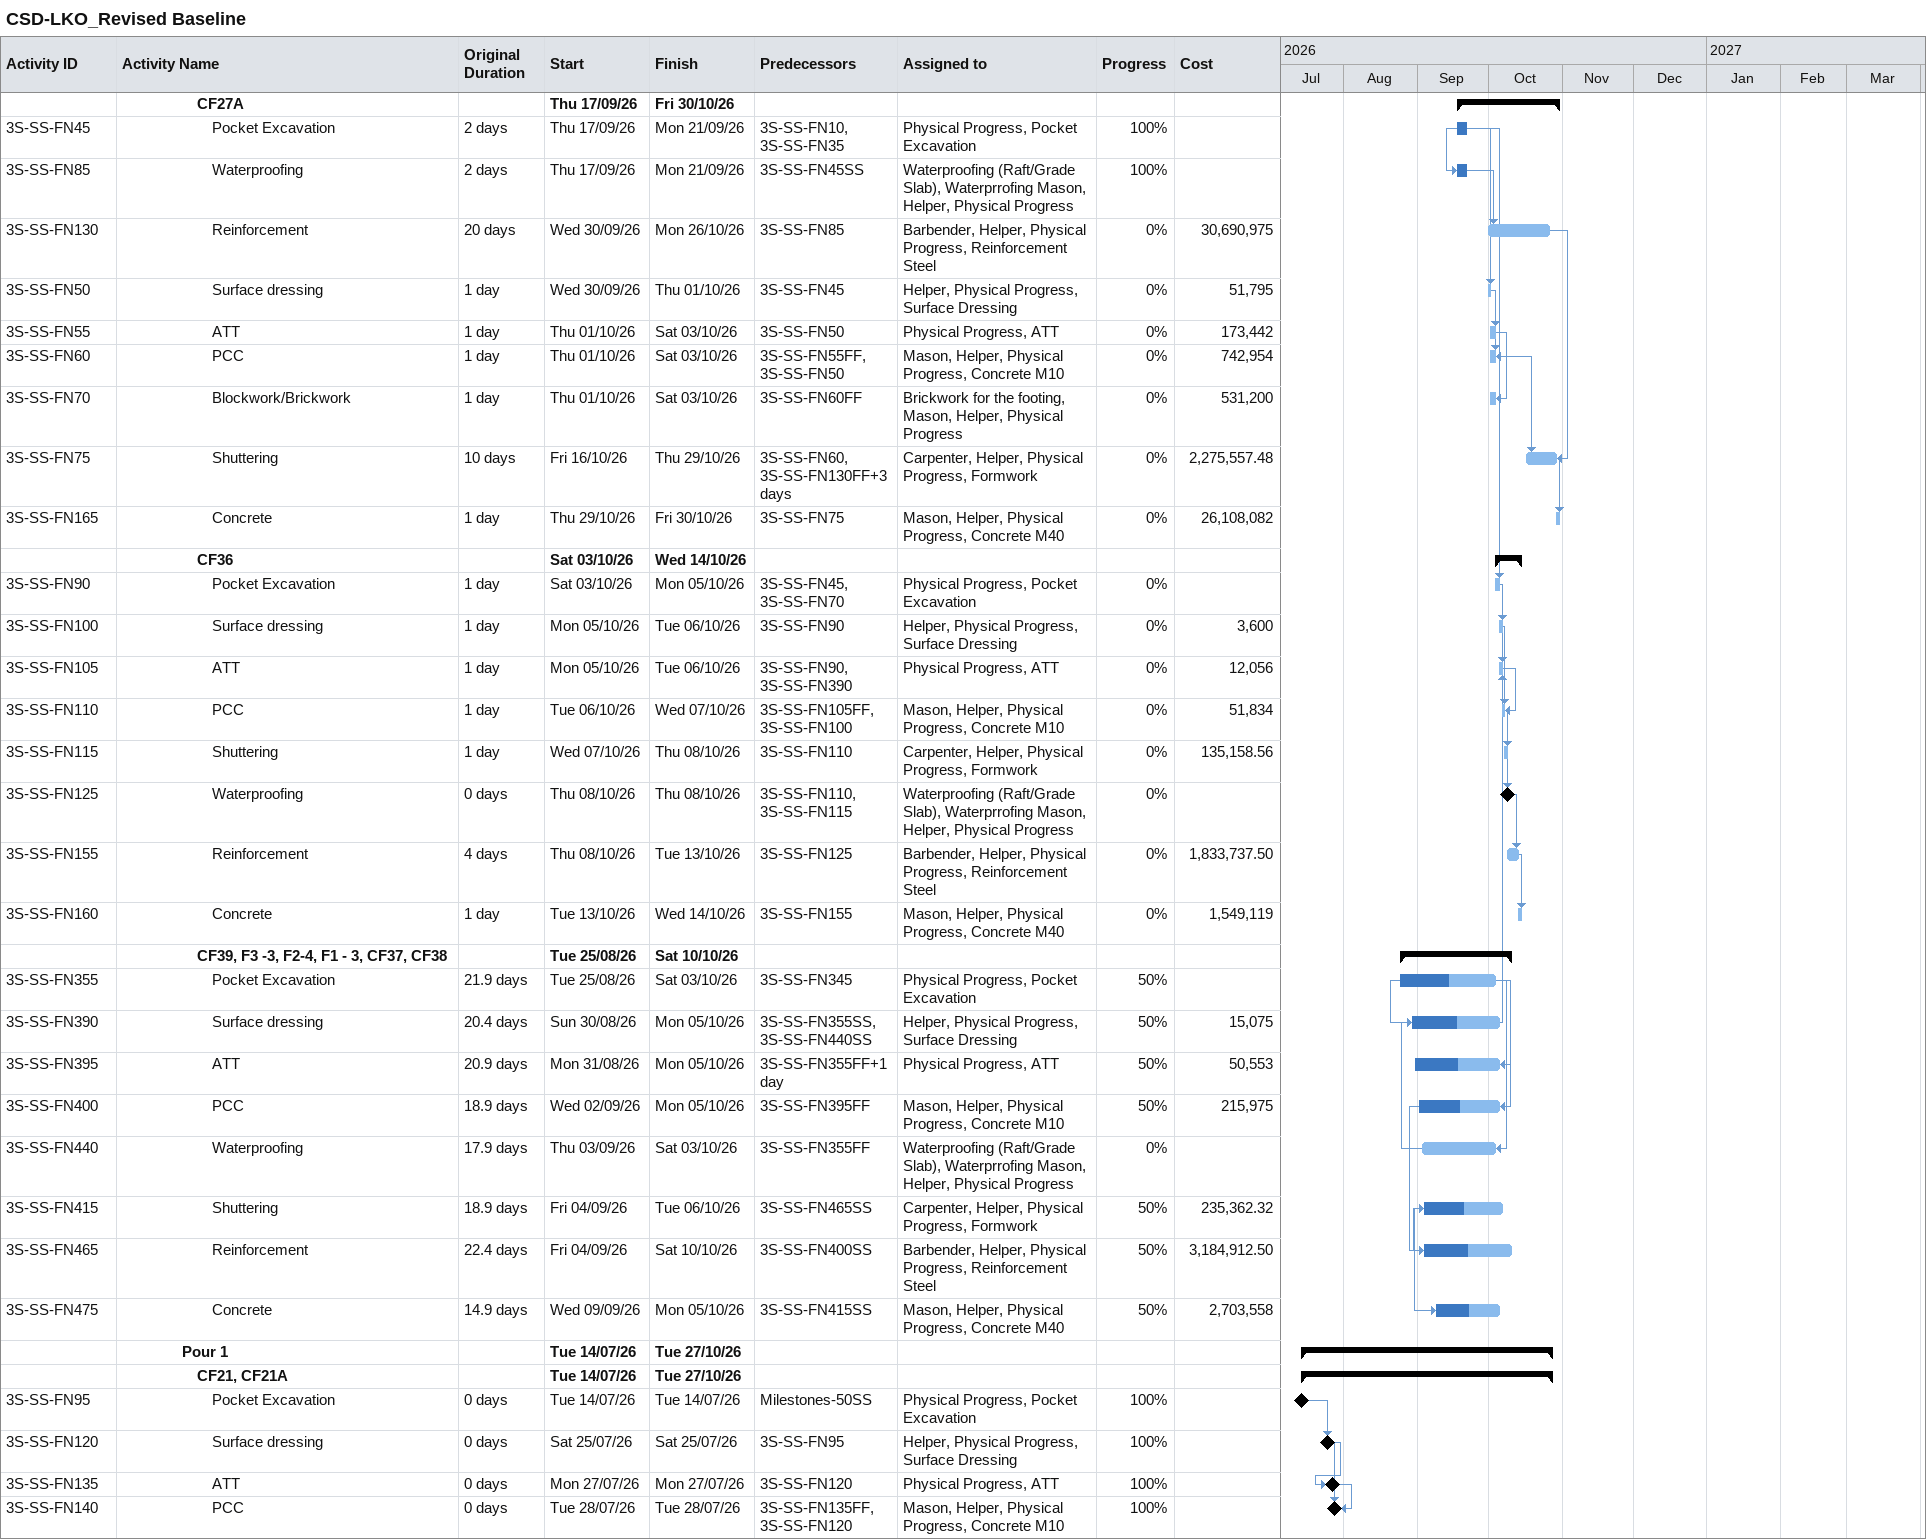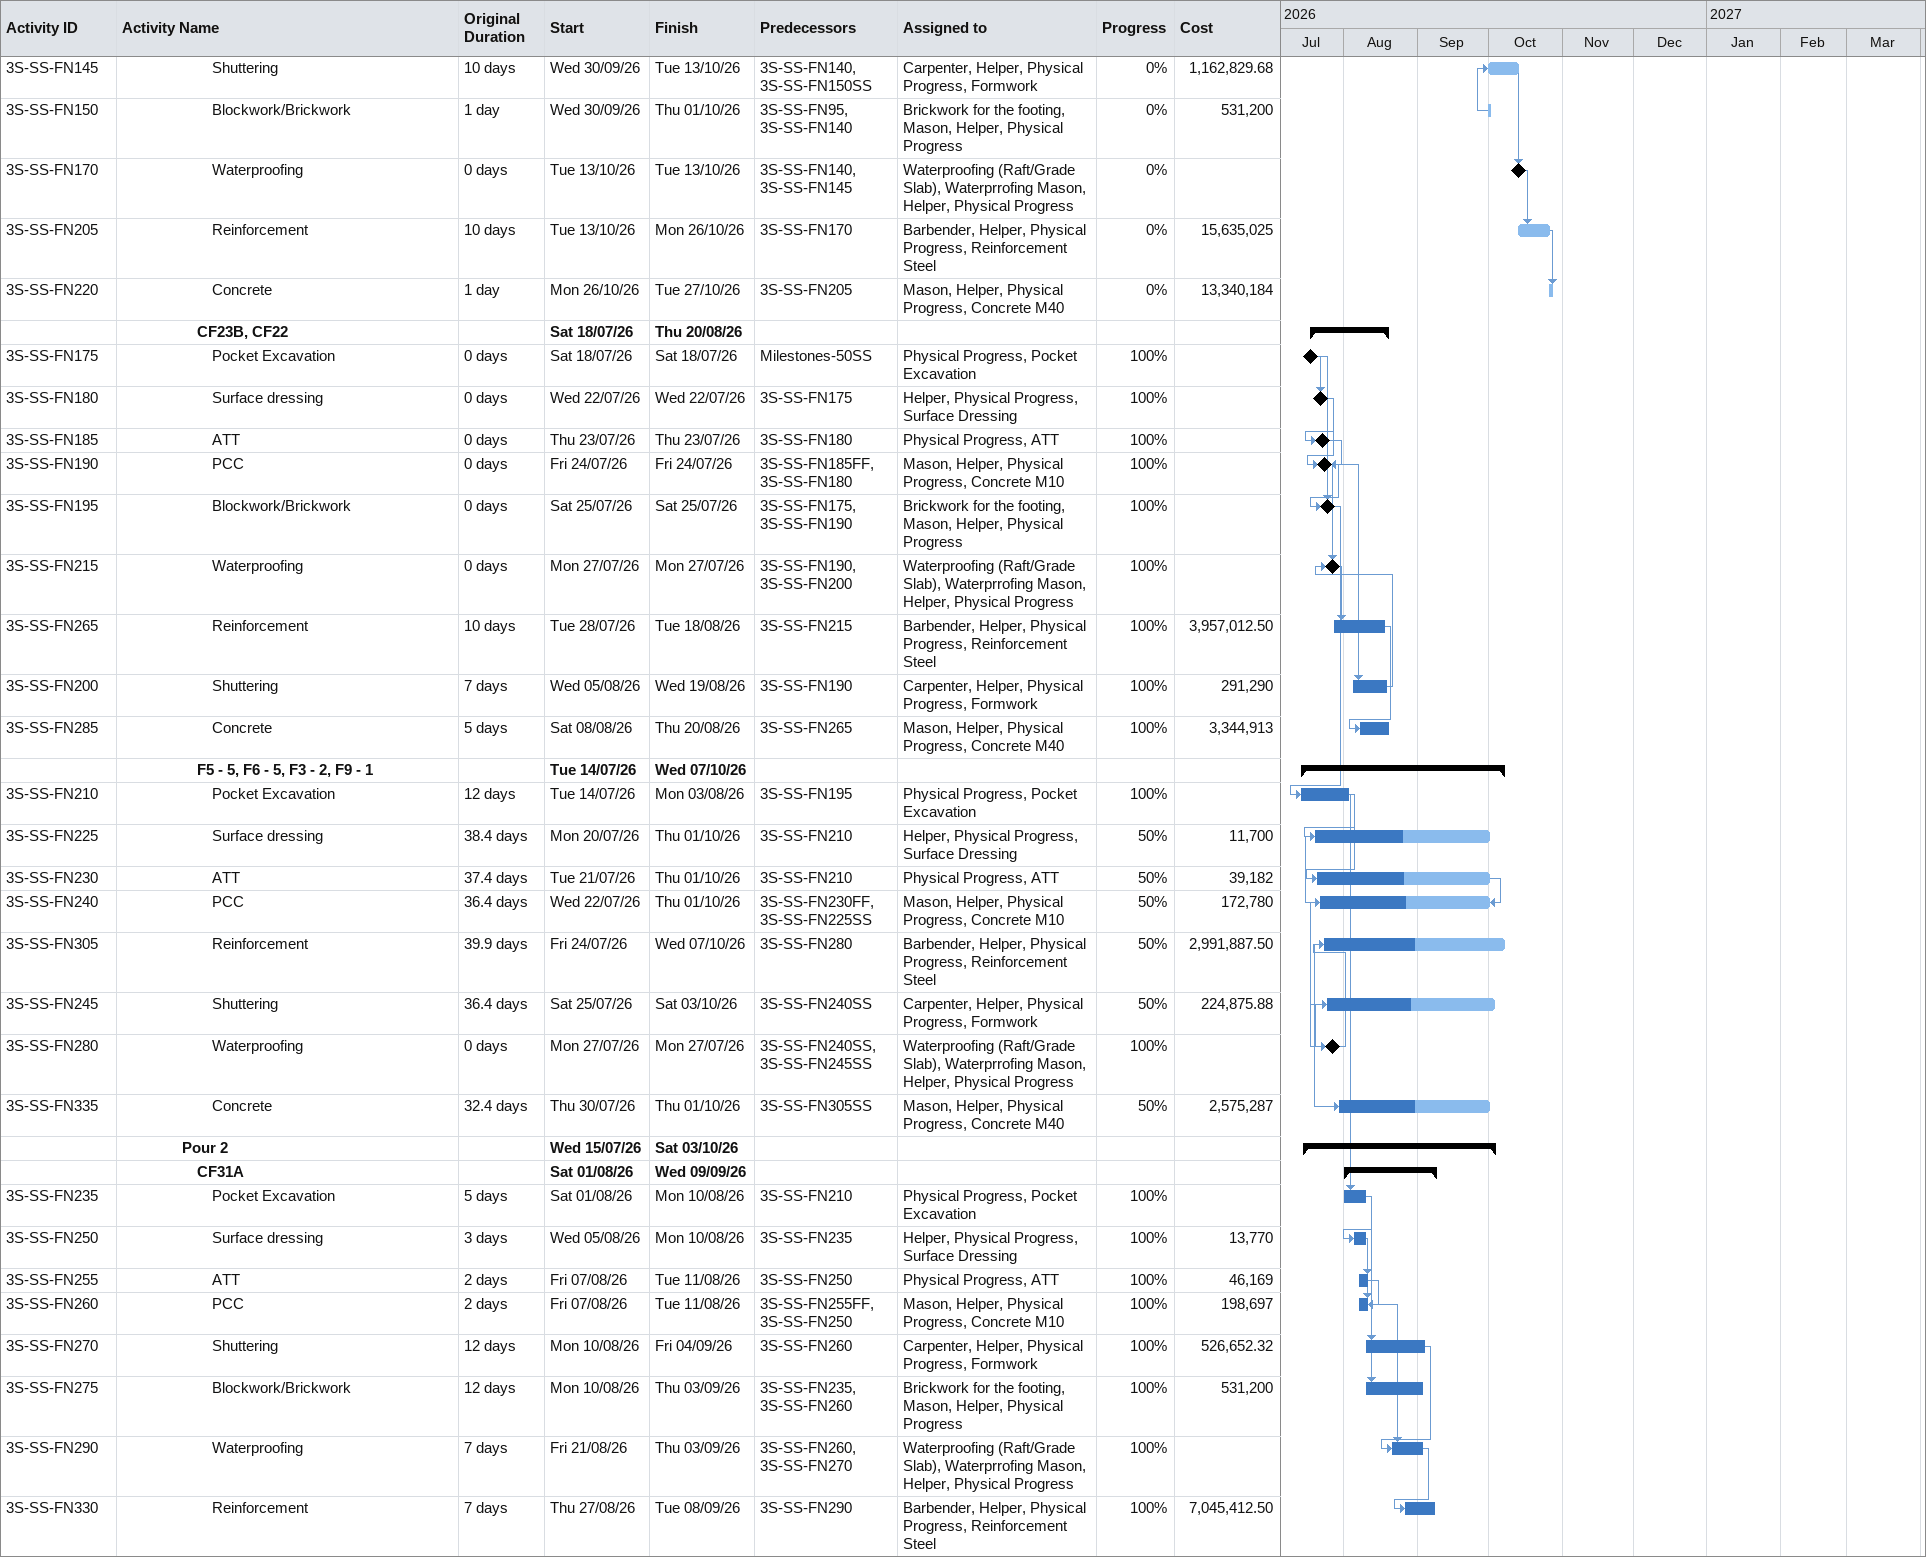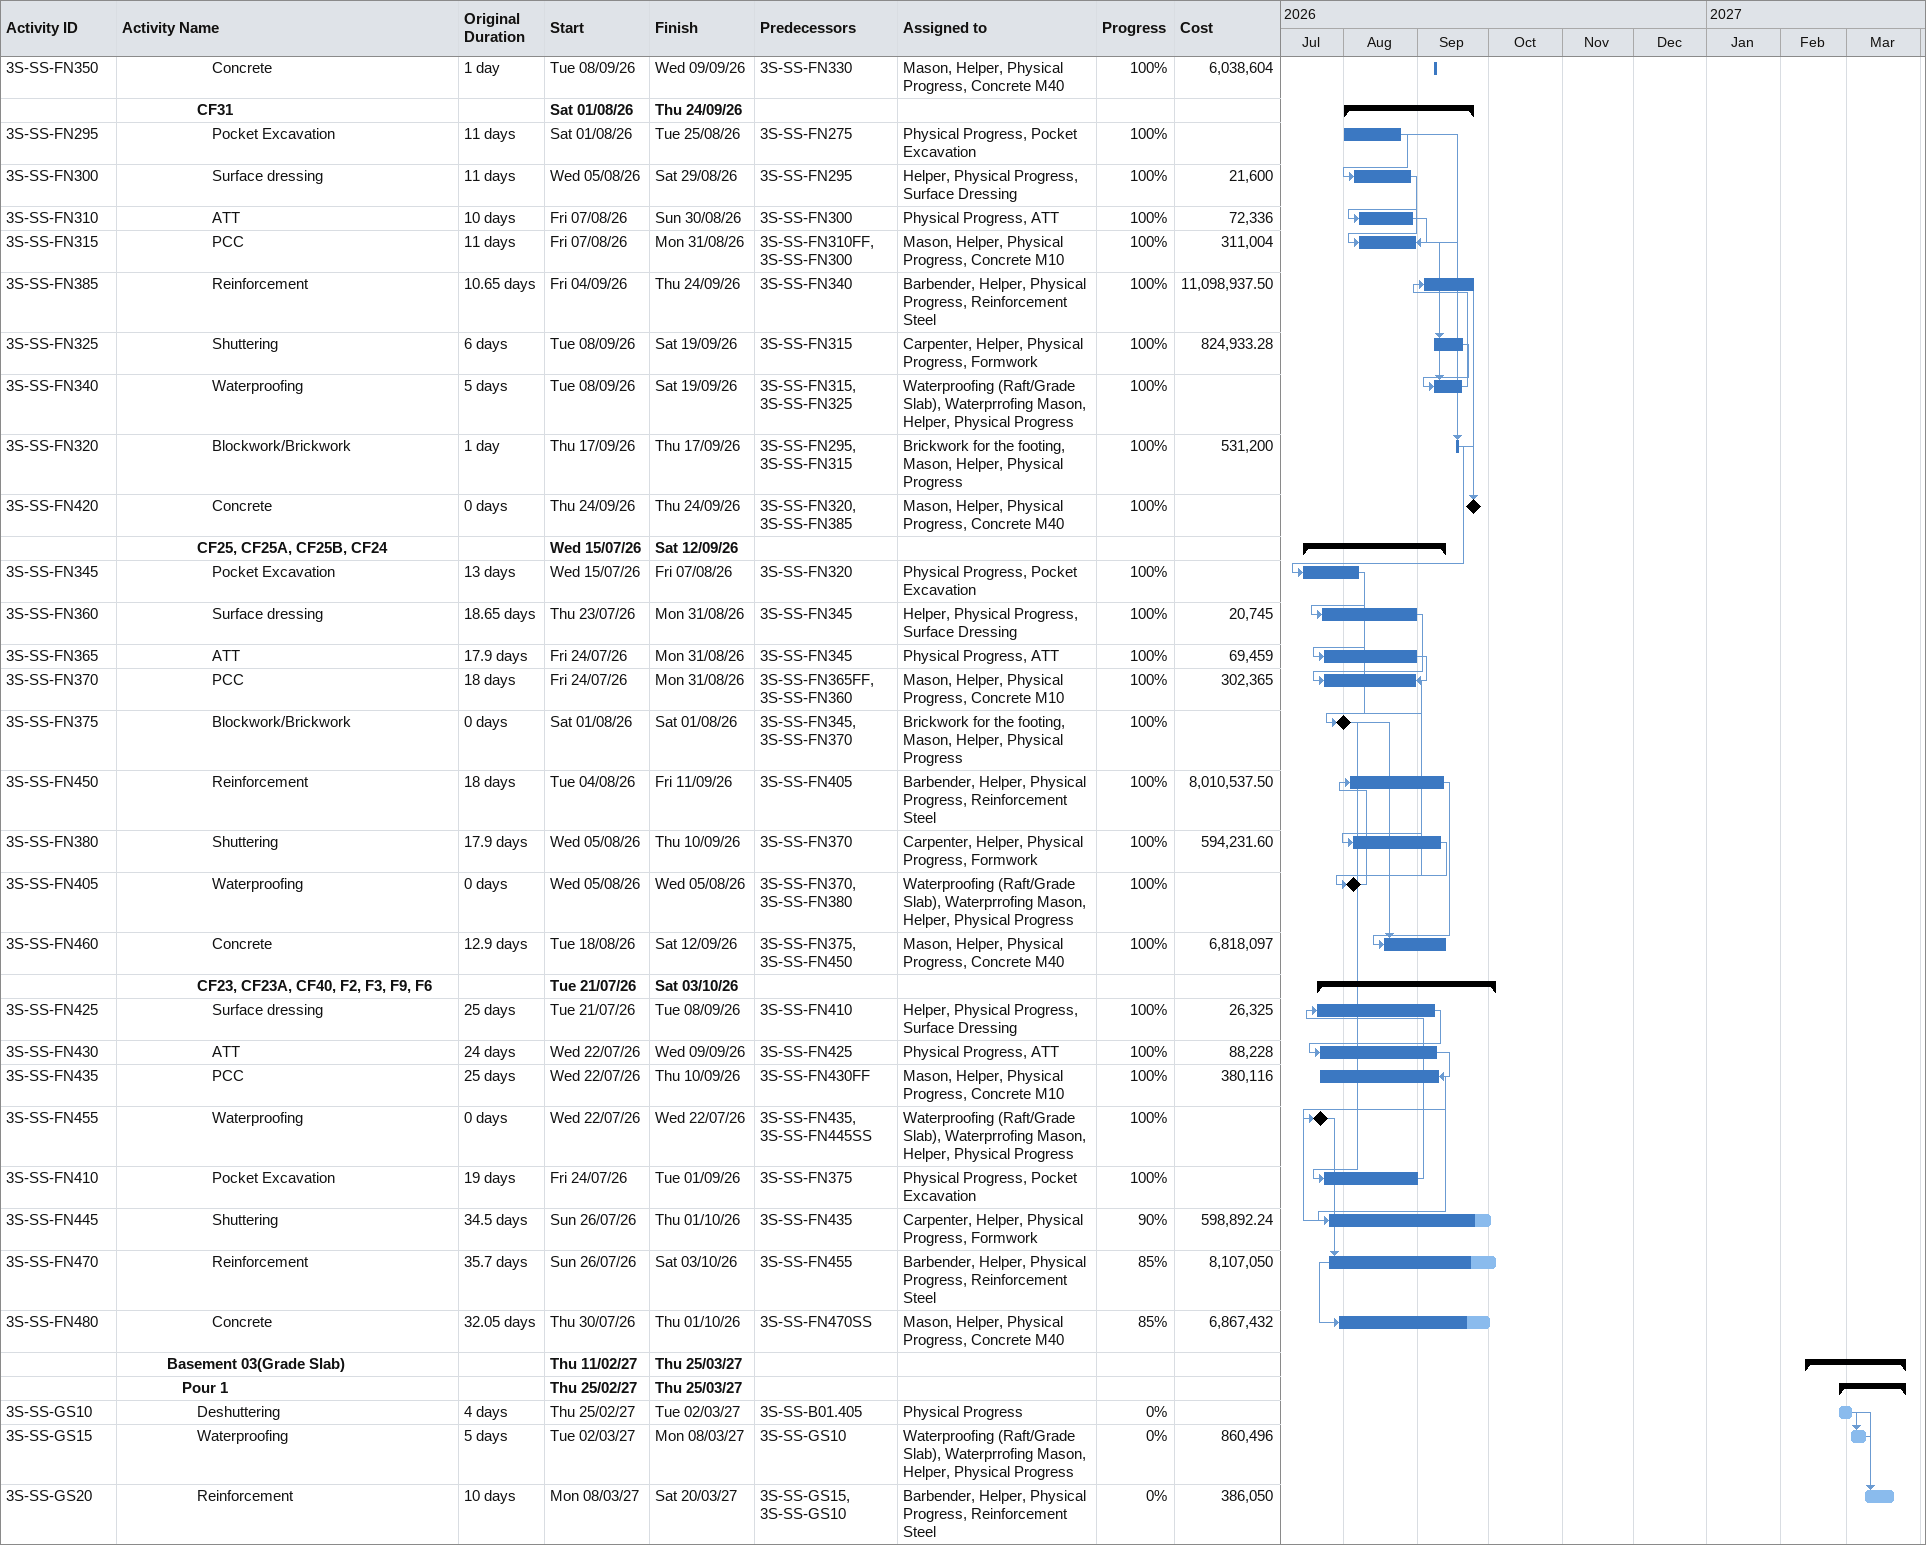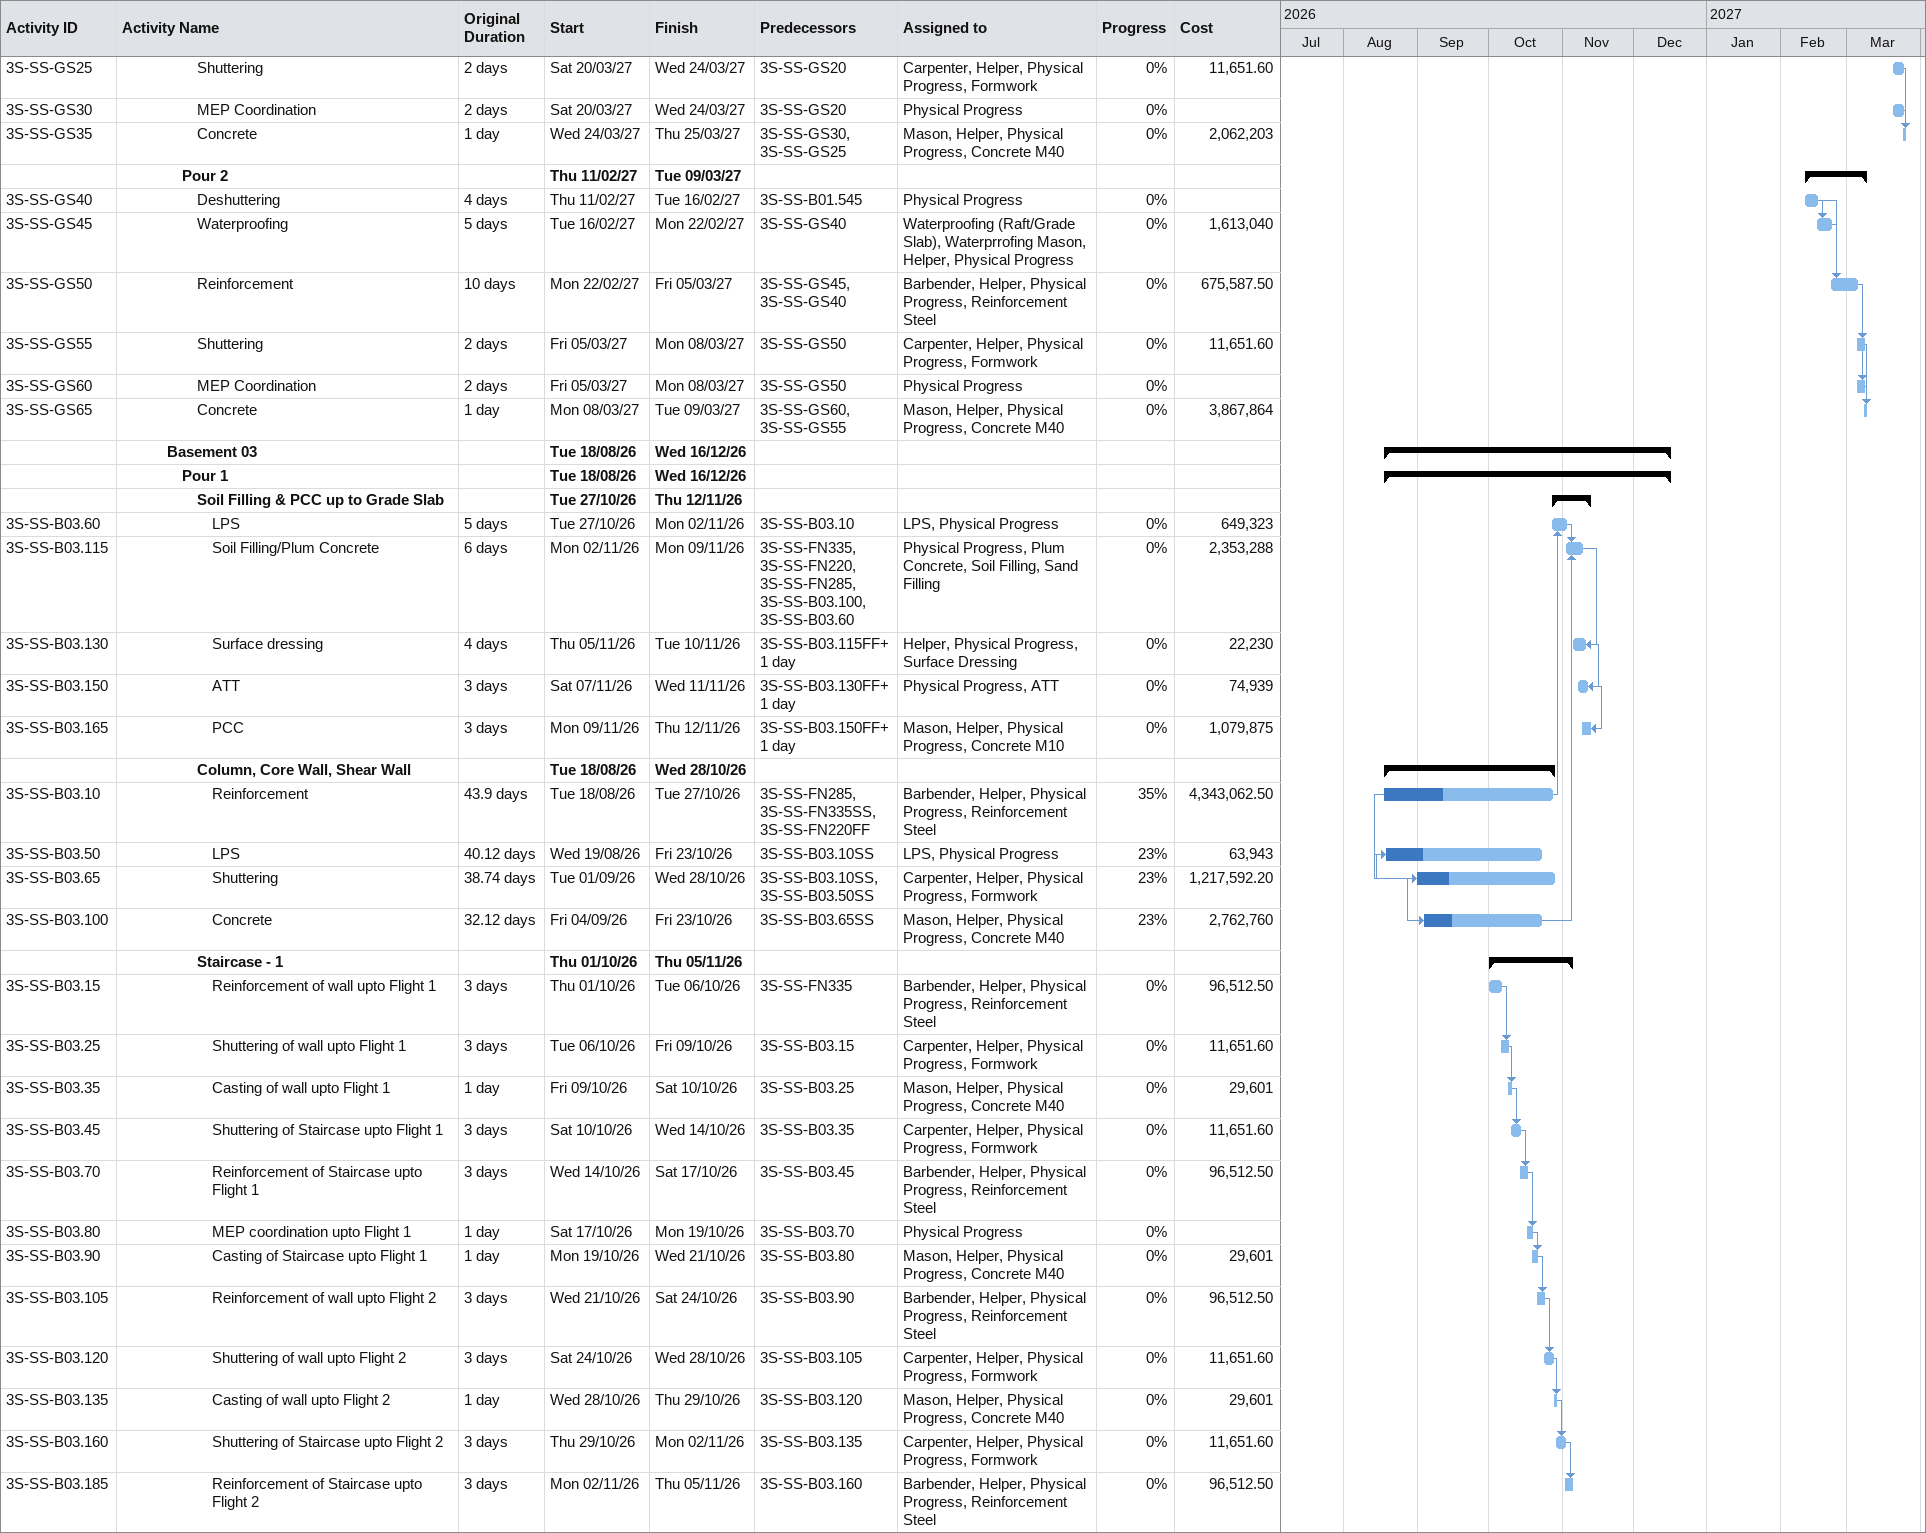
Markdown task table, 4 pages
CSD-LKO_Revised Baseline

| ID | Level | Task | Original duration | Start | Finish | Predecessors | Resources | % complete | Cost |
|---|---|---|---|---|---|---|---|---|---|
|  | 6 | **CF27A** |  | 2026-09-17 | 2026-10-30 |  |  |  |  |
| 3S-SS-FN45 | 7 | Pocket Excavation | 2d | 2026-09-17 | 2026-09-21 | 3S-SS-FN10, 3S-SS-FN35 | Physical Progress, Pocket Excavation | 100 |  |
| 3S-SS-FN85 | 7 | Waterproofing | 2d | 2026-09-17 | 2026-09-21 | 3S-SS-FN45SS | Waterproofing (Raft/Grade Slab), Waterprrofing Mason, Helper, Physical Progress | 100 |  |
| 3S-SS-FN130 | 7 | Reinforcement | 20d | 2026-09-30 | 2026-10-26 | 3S-SS-FN85 | Barbender, Helper, Physical Progress, Reinforcement Steel | 0 | 30690975 |
| 3S-SS-FN50 | 7 | Surface dressing | 1d | 2026-09-30 | 2026-10-01 | 3S-SS-FN45 | Helper, Physical Progress, Surface Dressing | 0 | 51795 |
| 3S-SS-FN55 | 7 | ATT | 1d | 2026-10-01 | 2026-10-03 | 3S-SS-FN50 | Physical Progress, ATT | 0 | 173442 |
| 3S-SS-FN60 | 7 | PCC | 1d | 2026-10-01 | 2026-10-03 | 3S-SS-FN55FF, 3S-SS-FN50 | Mason, Helper, Physical Progress, Concrete M10 | 0 | 742954 |
| 3S-SS-FN70 | 7 | Blockwork/Brickwork | 1d | 2026-10-01 | 2026-10-03 | 3S-SS-FN60FF | Brickwork for the footing, Mason, Helper, Physical Progress | 0 | 531200 |
| 3S-SS-FN75 | 7 | Shuttering | 10d | 2026-10-16 | 2026-10-29 | 3S-SS-FN60, 3S-SS-FN130FF+3d | Carpenter, Helper, Physical Progress, Formwork | 0 | 2275557.48 |
| 3S-SS-FN165 | 7 | Concrete | 1d | 2026-10-29 | 2026-10-30 | 3S-SS-FN75 | Mason, Helper, Physical Progress, Concrete M40 | 0 | 26108082 |
|  | 6 | **CF36** |  | 2026-10-03 | 2026-10-14 |  |  |  |  |
| 3S-SS-FN90 | 7 | Pocket Excavation | 1d | 2026-10-03 | 2026-10-05 | 3S-SS-FN45, 3S-SS-FN70 | Physical Progress, Pocket Excavation | 0 |  |
| 3S-SS-FN100 | 7 | Surface dressing | 1d | 2026-10-05 | 2026-10-06 | 3S-SS-FN90 | Helper, Physical Progress, Surface Dressing | 0 | 3600 |
| 3S-SS-FN105 | 7 | ATT | 1d | 2026-10-05 | 2026-10-06 | 3S-SS-FN90, 3S-SS-FN390 | Physical Progress, ATT | 0 | 12056 |
| 3S-SS-FN110 | 7 | PCC | 1d | 2026-10-06 | 2026-10-07 | 3S-SS-FN105FF, 3S-SS-FN100 | Mason, Helper, Physical Progress, Concrete M10 | 0 | 51834 |
| 3S-SS-FN115 | 7 | Shuttering | 1d | 2026-10-07 | 2026-10-08 | 3S-SS-FN110 | Carpenter, Helper, Physical Progress, Formwork | 0 | 135158.56 |
| 3S-SS-FN125 | 7 | Waterproofing | 0d | 2026-10-08 | 2026-10-08 | 3S-SS-FN110, 3S-SS-FN115 | Waterproofing (Raft/Grade Slab), Waterprrofing Mason, Helper, Physical Progress | 0 |  |
| 3S-SS-FN155 | 7 | Reinforcement | 4d | 2026-10-08 | 2026-10-13 | 3S-SS-FN125 | Barbender, Helper, Physical Progress, Reinforcement Steel | 0 | 1833737.50 |
| 3S-SS-FN160 | 7 | Concrete | 1d | 2026-10-13 | 2026-10-14 | 3S-SS-FN155 | Mason, Helper, Physical Progress, Concrete M40 | 0 | 1549119 |
|  | 6 | **CF39, F3 -3, F2-4, F1 - 3, CF37, CF38** |  | 2026-08-25 | 2026-10-10 |  |  |  |  |
| 3S-SS-FN355 | 7 | Pocket Excavation | 21.9d | 2026-08-25 | 2026-10-03 | 3S-SS-FN345 | Physical Progress, Pocket Excavation | 50 |  |
| 3S-SS-FN390 | 7 | Surface dressing | 20.4d | 2026-08-30 | 2026-10-05 | 3S-SS-FN355SS, 3S-SS-FN440SS | Helper, Physical Progress, Surface Dressing | 50 | 15075 |
| 3S-SS-FN395 | 7 | ATT | 20.9d | 2026-08-31 | 2026-10-05 | 3S-SS-FN355FF+1d | Physical Progress, ATT | 50 | 50553 |
| 3S-SS-FN400 | 7 | PCC | 18.9d | 2026-09-02 | 2026-10-05 | 3S-SS-FN395FF | Mason, Helper, Physical Progress, Concrete M10 | 50 | 215975 |
| 3S-SS-FN440 | 7 | Waterproofing | 17.9d | 2026-09-03 | 2026-10-03 | 3S-SS-FN355FF | Waterproofing (Raft/Grade Slab), Waterprrofing Mason, Helper, Physical Progress | 0 |  |
| 3S-SS-FN415 | 7 | Shuttering | 18.9d | 2026-09-04 | 2026-10-06 | 3S-SS-FN465SS | Carpenter, Helper, Physical Progress, Formwork | 50 | 235362.32 |
| 3S-SS-FN465 | 7 | Reinforcement | 22.4d | 2026-09-04 | 2026-10-10 | 3S-SS-FN400SS | Barbender, Helper, Physical Progress, Reinforcement Steel | 50 | 3184912.50 |
| 3S-SS-FN475 | 7 | Concrete | 14.9d | 2026-09-09 | 2026-10-05 | 3S-SS-FN415SS | Mason, Helper, Physical Progress, Concrete M40 | 50 | 2703558 |
|  | 5 | **Pour 1** |  | 2026-07-14 | 2026-10-27 |  |  |  |  |
|  | 6 | **CF21, CF21A** |  | 2026-07-14 | 2026-10-27 |  |  |  |  |
| 3S-SS-FN95 | 7 | Pocket Excavation | 0d | 2026-07-14 | 2026-07-14 | Milestones-50SS | Physical Progress, Pocket Excavation | 100 |  |
| 3S-SS-FN120 | 7 | Surface dressing | 0d | 2026-07-25 | 2026-07-25 | 3S-SS-FN95 | Helper, Physical Progress, Surface Dressing | 100 |  |
| 3S-SS-FN135 | 7 | ATT | 0d | 2026-07-27 | 2026-07-27 | 3S-SS-FN120 | Physical Progress, ATT | 100 |  |
| 3S-SS-FN140 | 7 | PCC | 0d | 2026-07-28 | 2026-07-28 | 3S-SS-FN135FF, 3S-SS-FN120 | Mason, Helper, Physical Progress, Concrete M10 | 100 |  |
| 3S-SS-FN145 | 7 | Shuttering | 10d | 2026-09-30 | 2026-10-13 | 3S-SS-FN140, 3S-SS-FN150SS | Carpenter, Helper, Physical Progress, Formwork | 0 | 1162829.68 |
| 3S-SS-FN150 | 7 | Blockwork/Brickwork | 1d | 2026-09-30 | 2026-10-01 | 3S-SS-FN95, 3S-SS-FN140 | Brickwork for the footing, Mason, Helper, Physical Progress | 0 | 531200 |
| 3S-SS-FN170 | 7 | Waterproofing | 0d | 2026-10-13 | 2026-10-13 | 3S-SS-FN140, 3S-SS-FN145 | Waterproofing (Raft/Grade Slab), Waterprrofing Mason, Helper, Physical Progress | 0 |  |
| 3S-SS-FN205 | 7 | Reinforcement | 10d | 2026-10-13 | 2026-10-26 | 3S-SS-FN170 | Barbender, Helper, Physical Progress, Reinforcement Steel | 0 | 15635025 |
| 3S-SS-FN220 | 7 | Concrete | 1d | 2026-10-26 | 2026-10-27 | 3S-SS-FN205 | Mason, Helper, Physical Progress, Concrete M40 | 0 | 13340184 |
|  | 6 | **CF23B, CF22** |  | 2026-07-18 | 2026-08-20 |  |  |  |  |
| 3S-SS-FN175 | 7 | Pocket Excavation | 0d | 2026-07-18 | 2026-07-18 | Milestones-50SS | Physical Progress, Pocket Excavation | 100 |  |
| 3S-SS-FN180 | 7 | Surface dressing | 0d | 2026-07-22 | 2026-07-22 | 3S-SS-FN175 | Helper, Physical Progress, Surface Dressing | 100 |  |
| 3S-SS-FN185 | 7 | ATT | 0d | 2026-07-23 | 2026-07-23 | 3S-SS-FN180 | Physical Progress, ATT | 100 |  |
| 3S-SS-FN190 | 7 | PCC | 0d | 2026-07-24 | 2026-07-24 | 3S-SS-FN185FF, 3S-SS-FN180 | Mason, Helper, Physical Progress, Concrete M10 | 100 |  |
| 3S-SS-FN195 | 7 | Blockwork/Brickwork | 0d | 2026-07-25 | 2026-07-25 | 3S-SS-FN175, 3S-SS-FN190 | Brickwork for the footing, Mason, Helper, Physical Progress | 100 |  |
| 3S-SS-FN215 | 7 | Waterproofing | 0d | 2026-07-27 | 2026-07-27 | 3S-SS-FN190, 3S-SS-FN200 | Waterproofing (Raft/Grade Slab), Waterprrofing Mason, Helper, Physical Progress | 100 |  |
| 3S-SS-FN265 | 7 | Reinforcement | 10d | 2026-07-28 | 2026-08-18 | 3S-SS-FN215 | Barbender, Helper, Physical Progress, Reinforcement Steel | 100 | 3957012.50 |
| 3S-SS-FN200 | 7 | Shuttering | 7d | 2026-08-05 | 2026-08-19 | 3S-SS-FN190 | Carpenter, Helper, Physical Progress, Formwork | 100 | 291290 |
| 3S-SS-FN285 | 7 | Concrete | 5d | 2026-08-08 | 2026-08-20 | 3S-SS-FN265 | Mason, Helper, Physical Progress, Concrete M40 | 100 | 3344913 |
|  | 6 | **F5 - 5, F6 - 5, F3 - 2, F9 - 1** |  | 2026-07-14 | 2026-10-07 |  |  |  |  |
| 3S-SS-FN210 | 7 | Pocket Excavation | 12d | 2026-07-14 | 2026-08-03 | 3S-SS-FN195 | Physical Progress, Pocket Excavation | 100 |  |
| 3S-SS-FN225 | 7 | Surface dressing | 38.4d | 2026-07-20 | 2026-10-01 | 3S-SS-FN210 | Helper, Physical Progress, Surface Dressing | 50 | 11700 |
| 3S-SS-FN230 | 7 | ATT | 37.4d | 2026-07-21 | 2026-10-01 | 3S-SS-FN210 | Physical Progress, ATT | 50 | 39182 |
| 3S-SS-FN240 | 7 | PCC | 36.4d | 2026-07-22 | 2026-10-01 | 3S-SS-FN230FF, 3S-SS-FN225SS | Mason, Helper, Physical Progress, Concrete M10 | 50 | 172780 |
| 3S-SS-FN305 | 7 | Reinforcement | 39.9d | 2026-07-24 | 2026-10-07 | 3S-SS-FN280 | Barbender, Helper, Physical Progress, Reinforcement Steel | 50 | 2991887.50 |
| 3S-SS-FN245 | 7 | Shuttering | 36.4d | 2026-07-25 | 2026-10-03 | 3S-SS-FN240SS | Carpenter, Helper, Physical Progress, Formwork | 50 | 224875.88 |
| 3S-SS-FN280 | 7 | Waterproofing | 0d | 2026-07-27 | 2026-07-27 | 3S-SS-FN240SS, 3S-SS-FN245SS | Waterproofing (Raft/Grade Slab), Waterprrofing Mason, Helper, Physical Progress | 100 |  |
| 3S-SS-FN335 | 7 | Concrete | 32.4d | 2026-07-30 | 2026-10-01 | 3S-SS-FN305SS | Mason, Helper, Physical Progress, Concrete M40 | 50 | 2575287 |
|  | 5 | **Pour 2** |  | 2026-07-15 | 2026-10-03 |  |  |  |  |
|  | 6 | **CF31A** |  | 2026-08-01 | 2026-09-09 |  |  |  |  |
| 3S-SS-FN235 | 7 | Pocket Excavation | 5d | 2026-08-01 | 2026-08-10 | 3S-SS-FN210 | Physical Progress, Pocket Excavation | 100 |  |
| 3S-SS-FN250 | 7 | Surface dressing | 3d | 2026-08-05 | 2026-08-10 | 3S-SS-FN235 | Helper, Physical Progress, Surface Dressing | 100 | 13770 |
| 3S-SS-FN255 | 7 | ATT | 2d | 2026-08-07 | 2026-08-11 | 3S-SS-FN250 | Physical Progress, ATT | 100 | 46169 |
| 3S-SS-FN260 | 7 | PCC | 2d | 2026-08-07 | 2026-08-11 | 3S-SS-FN255FF, 3S-SS-FN250 | Mason, Helper, Physical Progress, Concrete M10 | 100 | 198697 |
| 3S-SS-FN270 | 7 | Shuttering | 12d | 2026-08-10 | 2026-09-04 | 3S-SS-FN260 | Carpenter, Helper, Physical Progress, Formwork | 100 | 526652.32 |
| 3S-SS-FN275 | 7 | Blockwork/Brickwork | 12d | 2026-08-10 | 2026-09-03 | 3S-SS-FN235, 3S-SS-FN260 | Brickwork for the footing, Mason, Helper, Physical Progress | 100 | 531200 |
| 3S-SS-FN290 | 7 | Waterproofing | 7d | 2026-08-21 | 2026-09-03 | 3S-SS-FN260, 3S-SS-FN270 | Waterproofing (Raft/Grade Slab), Waterprrofing Mason, Helper, Physical Progress | 100 |  |
| 3S-SS-FN330 | 7 | Reinforcement | 7d | 2026-08-27 | 2026-09-08 | 3S-SS-FN290 | Barbender, Helper, Physical Progress, Reinforcement Steel | 100 | 7045412.50 |
| 3S-SS-FN350 | 7 | Concrete | 1d | 2026-09-08 | 2026-09-09 | 3S-SS-FN330 | Mason, Helper, Physical Progress, Concrete M40 | 100 | 6038604 |
|  | 6 | **CF31** |  | 2026-08-01 | 2026-09-24 |  |  |  |  |
| 3S-SS-FN295 | 7 | Pocket Excavation | 11d | 2026-08-01 | 2026-08-25 | 3S-SS-FN275 | Physical Progress, Pocket Excavation | 100 |  |
| 3S-SS-FN300 | 7 | Surface dressing | 11d | 2026-08-05 | 2026-08-29 | 3S-SS-FN295 | Helper, Physical Progress, Surface Dressing | 100 | 21600 |
| 3S-SS-FN310 | 7 | ATT | 10d | 2026-08-07 | 2026-08-30 | 3S-SS-FN300 | Physical Progress, ATT | 100 | 72336 |
| 3S-SS-FN315 | 7 | PCC | 11d | 2026-08-07 | 2026-08-31 | 3S-SS-FN310FF, 3S-SS-FN300 | Mason, Helper, Physical Progress, Concrete M10 | 100 | 311004 |
| 3S-SS-FN385 | 7 | Reinforcement | 10.65d | 2026-09-04 | 2026-09-24 | 3S-SS-FN340 | Barbender, Helper, Physical Progress, Reinforcement Steel | 100 | 11098937.50 |
| 3S-SS-FN325 | 7 | Shuttering | 6d | 2026-09-08 | 2026-09-19 | 3S-SS-FN315 | Carpenter, Helper, Physical Progress, Formwork | 100 | 824933.28 |
| 3S-SS-FN340 | 7 | Waterproofing | 5d | 2026-09-08 | 2026-09-19 | 3S-SS-FN315, 3S-SS-FN325 | Waterproofing (Raft/Grade Slab), Waterprrofing Mason, Helper, Physical Progress | 100 |  |
| 3S-SS-FN320 | 7 | Blockwork/Brickwork | 1d | 2026-09-17 | 2026-09-17 | 3S-SS-FN295, 3S-SS-FN315 | Brickwork for the footing, Mason, Helper, Physical Progress | 100 | 531200 |
| 3S-SS-FN420 | 7 | Concrete | 0d | 2026-09-24 | 2026-09-24 | 3S-SS-FN320, 3S-SS-FN385 | Mason, Helper, Physical Progress, Concrete M40 | 100 |  |
|  | 6 | **CF25, CF25A, CF25B, CF24** |  | 2026-07-15 | 2026-09-12 |  |  |  |  |
| 3S-SS-FN345 | 7 | Pocket Excavation | 13d | 2026-07-15 | 2026-08-07 | 3S-SS-FN320 | Physical Progress, Pocket Excavation | 100 |  |
| 3S-SS-FN360 | 7 | Surface dressing | 18.65d | 2026-07-23 | 2026-08-31 | 3S-SS-FN345 | Helper, Physical Progress, Surface Dressing | 100 | 20745 |
| 3S-SS-FN365 | 7 | ATT | 17.9d | 2026-07-24 | 2026-08-31 | 3S-SS-FN345 | Physical Progress, ATT | 100 | 69459 |
| 3S-SS-FN370 | 7 | PCC | 18d | 2026-07-24 | 2026-08-31 | 3S-SS-FN365FF, 3S-SS-FN360 | Mason, Helper, Physical Progress, Concrete M10 | 100 | 302365 |
| 3S-SS-FN375 | 7 | Blockwork/Brickwork | 0d | 2026-08-01 | 2026-08-01 | 3S-SS-FN345, 3S-SS-FN370 | Brickwork for the footing, Mason, Helper, Physical Progress | 100 |  |
| 3S-SS-FN450 | 7 | Reinforcement | 18d | 2026-08-04 | 2026-09-11 | 3S-SS-FN405 | Barbender, Helper, Physical Progress, Reinforcement Steel | 100 | 8010537.50 |
| 3S-SS-FN380 | 7 | Shuttering | 17.9d | 2026-08-05 | 2026-09-10 | 3S-SS-FN370 | Carpenter, Helper, Physical Progress, Formwork | 100 | 594231.60 |
| 3S-SS-FN405 | 7 | Waterproofing | 0d | 2026-08-05 | 2026-08-05 | 3S-SS-FN370, 3S-SS-FN380 | Waterproofing (Raft/Grade Slab), Waterprrofing Mason, Helper, Physical Progress | 100 |  |
| 3S-SS-FN460 | 7 | Concrete | 12.9d | 2026-08-18 | 2026-09-12 | 3S-SS-FN375, 3S-SS-FN450 | Mason, Helper, Physical Progress, Concrete M40 | 100 | 6818097 |
|  | 6 | **CF23, CF23A, CF40, F2, F3, F9, F6** |  | 2026-07-21 | 2026-10-03 |  |  |  |  |
| 3S-SS-FN425 | 7 | Surface dressing | 25d | 2026-07-21 | 2026-09-08 | 3S-SS-FN410 | Helper, Physical Progress, Surface Dressing | 100 | 26325 |
| 3S-SS-FN430 | 7 | ATT | 24d | 2026-07-22 | 2026-09-09 | 3S-SS-FN425 | Physical Progress, ATT | 100 | 88228 |
| 3S-SS-FN435 | 7 | PCC | 25d | 2026-07-22 | 2026-09-10 | 3S-SS-FN430FF | Mason, Helper, Physical Progress, Concrete M10 | 100 | 380116 |
| 3S-SS-FN455 | 7 | Waterproofing | 0d | 2026-07-22 | 2026-07-22 | 3S-SS-FN435, 3S-SS-FN445SS | Waterproofing (Raft/Grade Slab), Waterprrofing Mason, Helper, Physical Progress | 100 |  |
| 3S-SS-FN410 | 7 | Pocket Excavation | 19d | 2026-07-24 | 2026-09-01 | 3S-SS-FN375 | Physical Progress, Pocket Excavation | 100 |  |
| 3S-SS-FN445 | 7 | Shuttering | 34.5d | 2026-07-26 | 2026-10-01 | 3S-SS-FN435 | Carpenter, Helper, Physical Progress, Formwork | 90 | 598892.24 |
| 3S-SS-FN470 | 7 | Reinforcement | 35.7d | 2026-07-26 | 2026-10-03 | 3S-SS-FN455 | Barbender, Helper, Physical Progress, Reinforcement Steel | 85 | 8107050 |
| 3S-SS-FN480 | 7 | Concrete | 32.05d | 2026-07-30 | 2026-10-01 | 3S-SS-FN470SS | Mason, Helper, Physical Progress, Concrete M40 | 85 | 6867432 |
|  | 4 | **Basement 03(Grade Slab)** |  | 2027-02-11 | 2027-03-25 |  |  |  |  |
|  | 5 | **Pour 1** |  | 2027-02-25 | 2027-03-25 |  |  |  |  |
| 3S-SS-GS10 | 6 | Deshuttering | 4d | 2027-02-25 | 2027-03-02 | 3S-SS-B01.405 | Physical Progress | 0 |  |
| 3S-SS-GS15 | 6 | Waterproofing | 5d | 2027-03-02 | 2027-03-08 | 3S-SS-GS10 | Waterproofing (Raft/Grade Slab), Waterprrofing Mason, Helper, Physical Progress | 0 | 860496 |
| 3S-SS-GS20 | 6 | Reinforcement | 10d | 2027-03-08 | 2027-03-20 | 3S-SS-GS15, 3S-SS-GS10 | Barbender, Helper, Physical Progress, Reinforcement Steel | 0 | 386050 |
| 3S-SS-GS25 | 6 | Shuttering | 2d | 2027-03-20 | 2027-03-24 | 3S-SS-GS20 | Carpenter, Helper, Physical Progress, Formwork | 0 | 11651.60 |
| 3S-SS-GS30 | 6 | MEP Coordination | 2d | 2027-03-20 | 2027-03-24 | 3S-SS-GS20 | Physical Progress | 0 |  |
| 3S-SS-GS35 | 6 | Concrete | 1d | 2027-03-24 | 2027-03-25 | 3S-SS-GS30, 3S-SS-GS25 | Mason, Helper, Physical Progress, Concrete M40 | 0 | 2062203 |
|  | 5 | **Pour 2** |  | 2027-02-11 | 2027-03-09 |  |  |  |  |
| 3S-SS-GS40 | 6 | Deshuttering | 4d | 2027-02-11 | 2027-02-16 | 3S-SS-B01.545 | Physical Progress | 0 |  |
| 3S-SS-GS45 | 6 | Waterproofing | 5d | 2027-02-16 | 2027-02-22 | 3S-SS-GS40 | Waterproofing (Raft/Grade Slab), Waterprrofing Mason, Helper, Physical Progress | 0 | 1613040 |
| 3S-SS-GS50 | 6 | Reinforcement | 10d | 2027-02-22 | 2027-03-05 | 3S-SS-GS45, 3S-SS-GS40 | Barbender, Helper, Physical Progress, Reinforcement Steel | 0 | 675587.50 |
| 3S-SS-GS55 | 6 | Shuttering | 2d | 2027-03-05 | 2027-03-08 | 3S-SS-GS50 | Carpenter, Helper, Physical Progress, Formwork | 0 | 11651.60 |
| 3S-SS-GS60 | 6 | MEP Coordination | 2d | 2027-03-05 | 2027-03-08 | 3S-SS-GS50 | Physical Progress | 0 |  |
| 3S-SS-GS65 | 6 | Concrete | 1d | 2027-03-08 | 2027-03-09 | 3S-SS-GS60, 3S-SS-GS55 | Mason, Helper, Physical Progress, Concrete M40 | 0 | 3867864 |
|  | 4 | **Basement 03** |  | 2026-08-18 | 2026-12-16 |  |  |  |  |
|  | 5 | **Pour 1** |  | 2026-08-18 | 2026-12-16 |  |  |  |  |
|  | 6 | **Soil Filling & PCC up to Grade Slab** |  | 2026-10-27 | 2026-11-12 |  |  |  |  |
| 3S-SS-B03.60 | 7 | LPS | 5d | 2026-10-27 | 2026-11-02 | 3S-SS-B03.10 | LPS, Physical Progress | 0 | 649323 |
| 3S-SS-B03.115 | 7 | Soil Filling/Plum Concrete | 6d | 2026-11-02 | 2026-11-09 | 3S-SS-FN335, 3S-SS-FN220, 3S-SS-FN285, 3S-SS-B03.100, 3S-SS-B03.60 | Physical Progress, Plum Concrete, Soil Filling, Sand Filling | 0 | 2353288 |
| 3S-SS-B03.130 | 7 | Surface dressing | 4d | 2026-11-05 | 2026-11-10 | 3S-SS-B03.115FF+1d | Helper, Physical Progress, Surface Dressing | 0 | 22230 |
| 3S-SS-B03.150 | 7 | ATT | 3d | 2026-11-07 | 2026-11-11 | 3S-SS-B03.130FF+1d | Physical Progress, ATT | 0 | 74939 |
| 3S-SS-B03.165 | 7 | PCC | 3d | 2026-11-09 | 2026-11-12 | 3S-SS-B03.150FF+1d | Mason, Helper, Physical Progress, Concrete M10 | 0 | 1079875 |
|  | 6 | **Column, Core Wall, Shear Wall** |  | 2026-08-18 | 2026-10-28 |  |  |  |  |
| 3S-SS-B03.10 | 7 | Reinforcement | 43.9d | 2026-08-18 | 2026-10-27 | 3S-SS-FN285, 3S-SS-FN335SS, 3S-SS-FN220FF | Barbender, Helper, Physical Progress, Reinforcement Steel | 35 | 4343062.50 |
| 3S-SS-B03.50 | 7 | LPS | 40.12d | 2026-08-19 | 2026-10-23 | 3S-SS-B03.10SS | LPS, Physical Progress | 23 | 63943 |
| 3S-SS-B03.65 | 7 | Shuttering | 38.74d | 2026-09-01 | 2026-10-28 | 3S-SS-B03.10SS, 3S-SS-B03.50SS | Carpenter, Helper, Physical Progress, Formwork | 23 | 1217592.20 |
| 3S-SS-B03.100 | 7 | Concrete | 32.12d | 2026-09-04 | 2026-10-23 | 3S-SS-B03.65SS | Mason, Helper, Physical Progress, Concrete M40 | 23 | 2762760 |
|  | 6 | **Staircase - 1** |  | 2026-10-01 | 2026-11-05 |  |  |  |  |
| 3S-SS-B03.15 | 7 | Reinforcement of wall upto Flight 1 | 3d | 2026-10-01 | 2026-10-06 | 3S-SS-FN335 | Barbender, Helper, Physical Progress, Reinforcement Steel | 0 | 96512.50 |
| 3S-SS-B03.25 | 7 | Shuttering of wall upto Flight 1 | 3d | 2026-10-06 | 2026-10-09 | 3S-SS-B03.15 | Carpenter, Helper, Physical Progress, Formwork | 0 | 11651.60 |
| 3S-SS-B03.35 | 7 | Casting of wall upto Flight 1 | 1d | 2026-10-09 | 2026-10-10 | 3S-SS-B03.25 | Mason, Helper, Physical Progress, Concrete M40 | 0 | 29601 |
| 3S-SS-B03.45 | 7 | Shuttering of Staircase upto Flight 1 | 3d | 2026-10-10 | 2026-10-14 | 3S-SS-B03.35 | Carpenter, Helper, Physical Progress, Formwork | 0 | 11651.60 |
| 3S-SS-B03.70 | 7 | Reinforcement of Staircase upto Flight 1 | 3d | 2026-10-14 | 2026-10-17 | 3S-SS-B03.45 | Barbender, Helper, Physical Progress, Reinforcement Steel | 0 | 96512.50 |
| 3S-SS-B03.80 | 7 | MEP coordination upto Flight 1 | 1d | 2026-10-17 | 2026-10-19 | 3S-SS-B03.70 | Physical Progress | 0 |  |
| 3S-SS-B03.90 | 7 | Casting of Staircase upto Flight 1 | 1d | 2026-10-19 | 2026-10-21 | 3S-SS-B03.80 | Mason, Helper, Physical Progress, Concrete M40 | 0 | 29601 |
| 3S-SS-B03.105 | 7 | Reinforcement of wall upto Flight 2 | 3d | 2026-10-21 | 2026-10-24 | 3S-SS-B03.90 | Barbender, Helper, Physical Progress, Reinforcement Steel | 0 | 96512.50 |
| 3S-SS-B03.120 | 7 | Shuttering of wall upto Flight 2 | 3d | 2026-10-24 | 2026-10-28 | 3S-SS-B03.105 | Carpenter, Helper, Physical Progress, Formwork | 0 | 11651.60 |
| 3S-SS-B03.135 | 7 | Casting of wall upto Flight 2 | 1d | 2026-10-28 | 2026-10-29 | 3S-SS-B03.120 | Mason, Helper, Physical Progress, Concrete M40 | 0 | 29601 |
| 3S-SS-B03.160 | 7 | Shuttering of Staircase upto Flight 2 | 3d | 2026-10-29 | 2026-11-02 | 3S-SS-B03.135 | Carpenter, Helper, Physical Progress, Formwork | 0 | 11651.60 |
| 3S-SS-B03.185 | 7 | Reinforcement of Staircase upto Flight 2 | 3d | 2026-11-02 | 2026-11-05 | 3S-SS-B03.160 | Barbender, Helper, Physical Progress, Reinforcement Steel | 0 | 96512.50 |
